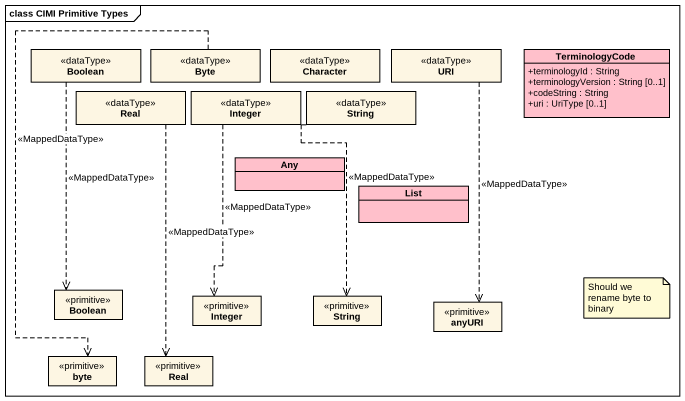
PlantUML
@startuml
mainframe class CIMI Primitive Types
hide circle
hide empty members
skinparam classAttributeIconSize 0
class Boolean <<dataType>>
class Byte <<dataType>>
class Character <<dataType>>
class URI <<dataType>>
class TerminologyCode #FFC0CB {
  +terminologyId : String
  +terminologyVersion : String [0..1]
  +codeString : String
  +uri : UriType [0..1]
}
class Real <<dataType>>
class Integer <<dataType>>
class String <<dataType>>
class Any #FFC0CB
class List #FFC0CB
class "Boolean" as Boolean_2 <<primitive>>
class "Integer" as Integer_2 <<primitive>>
class "String" as String_2 <<primitive>>
class anyURI <<primitive>>
class byte <<primitive>>
class "Real" as Real_2 <<primitive>>
Boolean ..> Boolean_2 : <<MappedDataType>>
Byte ..> byte : <<MappedDataType>>
URI ..> anyURI : <<MappedDataType>>
Real ..> Real_2 : <<MappedDataType>>
Integer ..> Integer_2 : <<MappedDataType>>
String ..> String_2 : <<MappedDataType>>
note as N1
  Should we rename byte to binary
end note
@enduml
